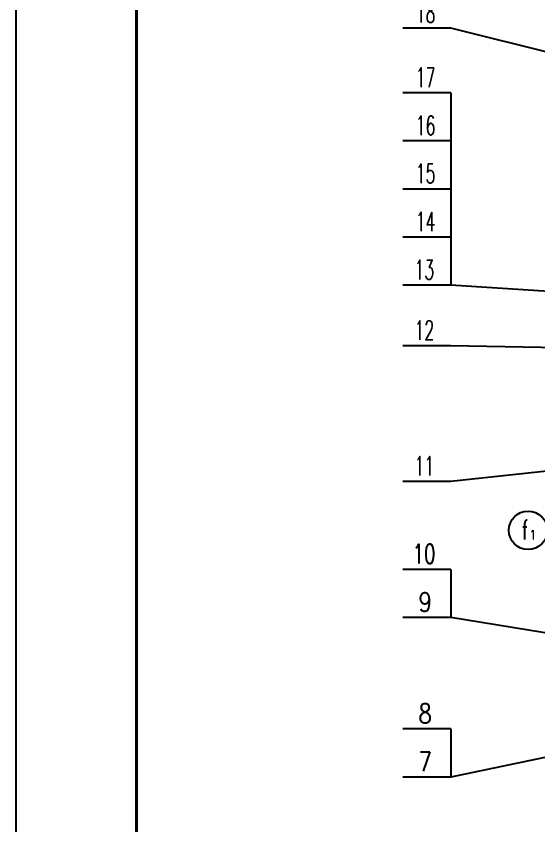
# Model space of a CAD drawing. Extents: x 1416 to 4159, y -4009 to -2804.
# Drawn here: x 1416.2 to 1524.8, y -3506.5 to -3338.2 of the extents above; entities that cross this region are included whole.
import ezdxf
from ezdxf.enums import TextEntityAlignment as Align

# ---------------------------------------------------------------- set-up
doc = ezdxf.new("R2010")
doc.units = 0
doc.header["$LTSCALE"] = 11
doc.header["$MEASUREMENT"] = 0
doc.linetypes.add('CENTER', pattern=[2, 1.25, -0.25, 0.25, -0.25])
for name, color, linetype in [('1', 2, 'CENTER'), ('2', 2, 'CONTINUOUS'), ('6', 2, 'CONTINUOUS')]:
    doc.layers.add(name, color=color, linetype=linetype)
doc.styles.add('H5', font='romans', dxfattribs={"width": 0.8, "bigfont": 'HZ5.SHX'})
doc.styles.add('HZ', font='txt', dxfattribs={"width": 0.5, "bigfont": 'hztxt.shx'})
doc.styles.add('HZTXT', font='ROMANS', dxfattribs={"width": 0.7, "bigfont": 'HZTXT'})

msp = doc.modelspace()

# ---------------------------------------------------------------- linework, layer by layer
at = {"layer": '2'}
for p, q in [((1416.20728, -4000.80904), (1416.20728, -2811.80904)), ((1573.36108, -3357.28724), (1506.55226, -3340.66264)), ((1506.55226, -3354.09073), (1506.55226, -3394.09073)), ((1562.62979, -3397.63801), (1506.55226, -3394.09073)), ((1572.36348, -3407.84383), (1506.55226, -3406.68158)), ((1572.32634, -3427.80527), (1506.55226, -3434.89352)), ((1506.55226, -3453.16709), (1506.55226, -3463.16709)), ((1566.23779, -3472.93946), (1506.55226, -3463.16709)), ((1558.58261, -3485.49397), (1506.55226, -3496.3404)), ((1506.55226, -3486.3404), (1506.55226, -3496.3404))]:
    msp.add_line(p, q, dxfattribs=at)
at = {"layer": '2', "color": 1, "const_width": 0.6}
msp.add_lwpolyline([(1441.20728, -3990.80904), (1441.20728, -2821.80904)], dxfattribs=at)
at = {"layer": '2'}
msp.add_circle((1522.59672, -3445.05155), 4, dxfattribs=at)
at = {"layer": '6'}
for p, q in [((1506.55226, -3340.66264), (1496.55226, -3340.66264)), ((1506.55226, -3354.09073), (1496.55226, -3354.09073)), ((1506.55226, -3364.09073), (1496.55226, -3364.09073)), ((1506.55226, -3374.09073), (1496.55226, -3374.09073)), ((1506.55226, -3384.09073), (1496.55226, -3384.09073)), ((1506.55226, -3394.09073), (1496.55226, -3394.09073)), ((1506.55226, -3406.68158), (1496.55226, -3406.68158)), ((1506.55226, -3434.89352), (1496.55226, -3434.89352)), ((1506.55226, -3453.16709), (1496.55226, -3453.16709)), ((1506.55226, -3463.16709), (1496.55226, -3463.16709)), ((1506.55226, -3486.3404), (1496.55226, -3486.3404)), ((1506.55226, -3496.3404), (1496.55226, -3496.3404))]:
    msp.add_line(p, q, dxfattribs=at)

# ---------------------------------------------------------------- texts
at = {"layer": '1'}
for s, height, style, width, p in [('f', 4, 'HZTXT', 0.7, (1521.96169, -3444.96392)), ('1', 2, 'HZ', 0.75, (1523.59493, -3445.98556))]:
    msp.add_text(s, height=height, dxfattribs=dict(at, style=style, width=width)).set_placement(p, align=Align.MIDDLE)
at = {"layer": '2'}
for s, style, width, p in [('18', 'HZTXT', 0.6, (1499.2296, -3339.45684)), ('17', 'HZTXT', 0.6, (1499.2296, -3352.88492)), ('16', 'HZTXT', 0.6, (1499.2296, -3362.88492)), ('15', 'HZTXT', 0.6, (1499.2296, -3372.88492)), ('14', 'HZTXT', 0.6, (1499.2296, -3382.88492)), ('13', 'HZTXT', 0.6, (1498.97766, -3392.88492)), ('12', 'HZTXT', 0.6, (1498.97766, -3405.47578)), ('11', 'HZTXT', 0.6, (1498.97766, -3433.68772)), ('10', 'H5', 0.7, (1498.5712, -3451.96128)), ('9', 'H5', 0.8, (1499.83317, -3461.96128)), ('8', 'H5', 0.8, (1499.83317, -3485.13459)), ('7', 'H5', 0.8, (1499.83317, -3495.13459))]:
    msp.add_text(s, height=4, dxfattribs=dict(at, style=style, width=width)).set_placement(p)

doc.saveas('drawing.dxf')
